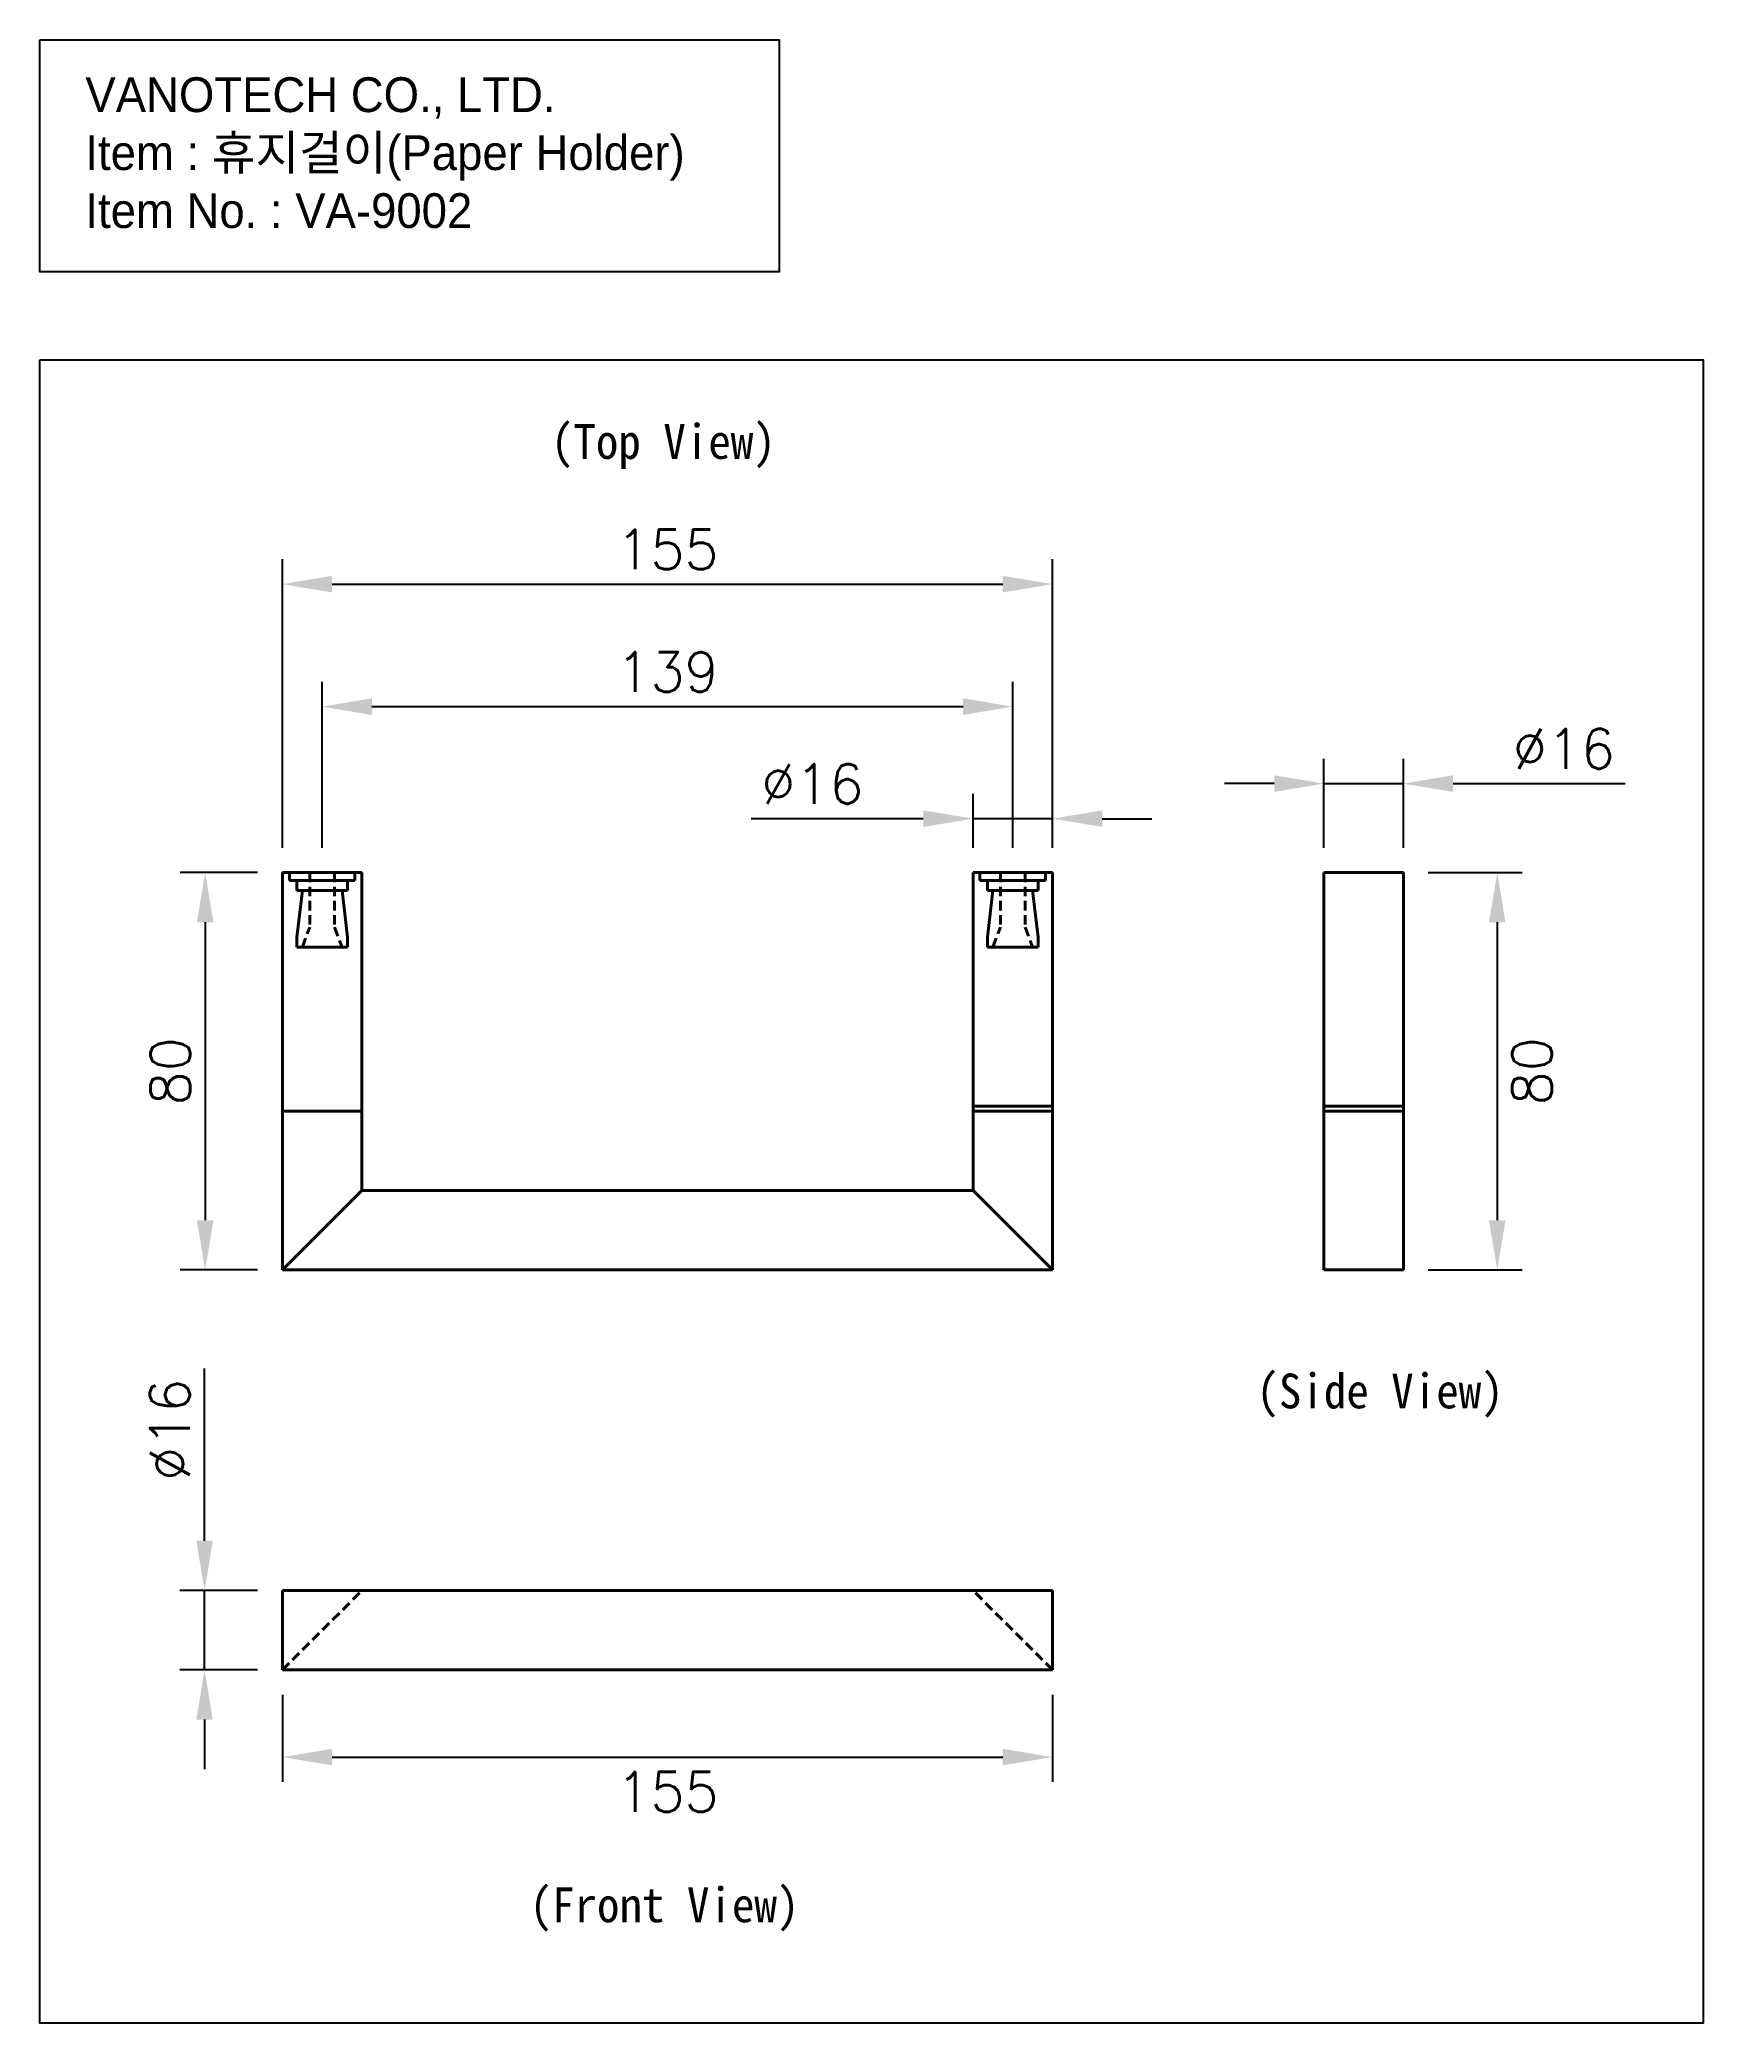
# Model space of a CAD drawing. Header units: millimetres. Extents: x 593 to 928, y 793 to 1193.
import ezdxf

# ---------------------------------------------------------------- set-up
doc = ezdxf.new("R2010")
doc.units = ezdxf.units.MM
doc.header["$LTSCALE"] = 0.3
doc.linetypes.add('HIDDEN', pattern=[9.525, 6.35, -3.175])
doc.styles.get("Standard").update_dxf_attribs({"font": 'txt.shx', "bigfont": 'whgtxt.shx'})
doc.styles.add('스타일', font='', dxfattribs={"height": 20})
doc.styles.get('스타일').set_extended_font_data('Gulim')
doc.dimstyles.new('ISO-25', dxfattribs={"dimtxt": 10, "dimasz": 10, "dimexe": 5, "dimexo": 5, "dimgap": 5, "dimtad": 2, "dimtxsty": 'Standard', "dimcen": 2.5, "dimadec": 0, "dimazin": 0, "dimtfac": 1, "dimtmove": 0, "dimatfit": 3, "dimfxl": 1, "dimarcsym": 0})

# ---------------------------------------------------------------- blocks, each defined once
blk = doc.blocks.new('*D2')
at = {"color": 0, "lineweight": -2, "transparency": 16777216}
for p, q in [((650.14, 1029.9), (650.14, 1063.3)), ((789.14, 1029.9), (789.14, 1063.3)), ((660.14, 1058.3), (779.14, 1058.3))]:
    blk.add_line(p, q, dxfattribs=at)
at = {"color": 0, "transparency": 16777216}
for points in [[(660.14, 1059.97), (660.14, 1056.64), (650.14, 1058.3)], [(779.14, 1059.97), (779.14, 1056.64), (789.14, 1058.3)]]:
    blk.add_solid(points, dxfattribs=at)
at = {"layer": 'Defpoints', "color": 0, "transparency": 16777216}
for p in [(789.14, 1058.3), (650.14, 1024.9), (789.14, 1024.9)]:
    blk.add_point(p, dxfattribs=at)
at = {"color": 7, "transparency": 16777216, "insert": (719.64, 1065.3), "char_height": 8, "attachment_point": 5}
blk.add_mtext('139', dxfattribs=at)
blk = doc.blocks.new('*D3')
at = {"color": 0, "lineweight": -2, "transparency": 16777216}
for p, q in [((872.76, 1024.9), (891.66, 1024.9)), ((886.66, 1014.9), (886.66, 954.9)), ((872.76, 944.9), (891.66, 944.9))]:
    blk.add_line(p, q, dxfattribs=at)
at = {"color": 0, "transparency": 16777216}
for points in [[(884.99, 1014.9), (888.32, 1014.9), (886.66, 1024.9)], [(884.99, 954.9), (888.32, 954.9), (886.66, 944.9)]]:
    blk.add_solid(points, dxfattribs=at)
at = {"layer": 'Defpoints', "color": 0, "transparency": 16777216}
for p in [(867.76, 1024.9), (867.76, 944.9), (886.66, 944.9)]:
    blk.add_point(p, dxfattribs=at)
at = {"color": 7, "transparency": 16777216, "insert": (893.66, 984.9), "char_height": 8, "attachment_point": 5, "rotation": 90}
blk.add_mtext('80', dxfattribs=at)
blk = doc.blocks.new('*D4')
at = {"color": 0, "lineweight": -2, "transparency": 16777216}
for p, q in [((851.76, 1029.9), (851.76, 1047.81)), ((867.76, 1029.9), (867.76, 1047.81)), ((841.76, 1042.81), (831.76, 1042.81)), ((851.76, 1042.81), (867.76, 1042.81)), ((877.76, 1042.81), (912.43, 1042.81))]:
    blk.add_line(p, q, dxfattribs=at)
at = {"color": 0, "transparency": 16777216}
for points in [[(841.76, 1044.48), (841.76, 1041.14), (851.76, 1042.81)], [(877.76, 1044.48), (877.76, 1041.14), (867.76, 1042.81)]]:
    blk.add_solid(points, dxfattribs=at)
at = {"layer": 'Defpoints', "color": 0, "transparency": 16777216}
for p in [(867.76, 1042.81), (851.76, 1024.9), (867.76, 1024.9)]:
    blk.add_point(p, dxfattribs=at)
at = {"color": 7, "transparency": 16777216, "insert": (900.09, 1049.81), "char_height": 8, "attachment_point": 5}
blk.add_mtext('%%C16', dxfattribs=at)
blk = doc.blocks.new('*D5')
at = {"color": 0, "lineweight": -2, "transparency": 16777216}
for p, q in [((626.47, 890.39), (626.47, 925.05)), ((637.14, 880.39), (621.47, 880.39)), ((626.47, 864.39), (626.47, 880.39)), ((637.14, 864.39), (621.47, 864.39)), ((626.47, 854.39), (626.47, 844.39))]:
    blk.add_line(p, q, dxfattribs=at)
at = {"color": 0, "transparency": 16777216}
for points in [[(624.8, 890.39), (628.13, 890.39), (626.47, 880.39)], [(624.8, 854.39), (628.13, 854.39), (626.47, 864.39)]]:
    blk.add_solid(points, dxfattribs=at)
at = {"layer": 'Defpoints', "color": 0, "transparency": 16777216}
for p in [(626.47, 880.39), (642.14, 880.39), (642.14, 864.39)]:
    blk.add_point(p, dxfattribs=at)
at = {"color": 7, "transparency": 16777216, "insert": (619.47, 912.72), "char_height": 8, "attachment_point": 5, "rotation": 90}
blk.add_mtext('%%C16', dxfattribs=at)
blk = doc.blocks.new('*D6')
at = {"color": 0, "lineweight": -2, "transparency": 16777216}
for p, q in [((642.14, 859.39), (642.14, 841.84)), ((797.14, 859.39), (797.14, 841.84)), ((652.14, 846.84), (787.14, 846.84))]:
    blk.add_line(p, q, dxfattribs=at)
at = {"color": 0, "transparency": 16777216}
for points in [[(652.14, 848.5), (652.14, 845.17), (642.14, 846.84)], [(787.14, 848.5), (787.14, 845.17), (797.14, 846.84)]]:
    blk.add_solid(points, dxfattribs=at)
at = {"layer": 'Defpoints', "color": 0, "transparency": 16777216}
for p in [(642.14, 864.39), (797.14, 864.39), (797.14, 846.84)]:
    blk.add_point(p, dxfattribs=at)
at = {"color": 7, "transparency": 16777216, "insert": (719.64, 839.84), "char_height": 8, "attachment_point": 5}
blk.add_mtext('155', dxfattribs=at)
blk = doc.blocks.new('*D7')
at = {"color": 0, "lineweight": -2, "transparency": 16777216}
for p, q in [((642.14, 1029.9), (642.14, 1087.96)), ((797.14, 1029.9), (797.14, 1087.96)), ((652.14, 1082.96), (787.14, 1082.96))]:
    blk.add_line(p, q, dxfattribs=at)
at = {"color": 0, "transparency": 16777216}
for points in [[(652.14, 1084.63), (652.14, 1081.3), (642.14, 1082.96)], [(787.14, 1084.63), (787.14, 1081.3), (797.14, 1082.96)]]:
    blk.add_solid(points, dxfattribs=at)
at = {"layer": 'Defpoints', "color": 0, "transparency": 16777216}
for p in [(797.14, 1082.96), (642.14, 1024.9), (797.14, 1024.9)]:
    blk.add_point(p, dxfattribs=at)
at = {"color": 7, "transparency": 16777216, "insert": (719.64, 1089.96), "char_height": 8, "attachment_point": 5}
blk.add_mtext('155', dxfattribs=at)
blk = doc.blocks.new('*D8')
at = {"color": 0, "lineweight": -2, "transparency": 16777216}
for p, q in [((637.14, 1024.9), (621.58, 1024.9)), ((626.58, 1014.9), (626.58, 954.9)), ((637.14, 944.9), (621.58, 944.9))]:
    blk.add_line(p, q, dxfattribs=at)
at = {"color": 0, "transparency": 16777216}
for points in [[(624.92, 1014.9), (628.25, 1014.9), (626.58, 1024.9)], [(624.92, 954.9), (628.25, 954.9), (626.58, 944.9)]]:
    blk.add_solid(points, dxfattribs=at)
at = {"layer": 'Defpoints', "color": 0, "transparency": 16777216}
for p in [(642.14, 1024.9), (626.58, 944.9), (642.14, 944.9)]:
    blk.add_point(p, dxfattribs=at)
at = {"color": 7, "transparency": 16777216, "insert": (619.58, 984.9), "char_height": 8, "attachment_point": 5, "rotation": 90}
blk.add_mtext('80', dxfattribs=at)
blk = doc.blocks.new('*D9')
at = {"color": 0, "lineweight": -2, "transparency": 16777216}
for p, q in [((781.14, 1029.9), (781.14, 1040.75)), ((797.14, 1029.9), (797.14, 1040.75)), ((771.14, 1035.75), (736.48, 1035.75)), ((797.14, 1035.75), (781.14, 1035.75)), ((807.14, 1035.75), (817.14, 1035.75))]:
    blk.add_line(p, q, dxfattribs=at)
at = {"color": 0, "transparency": 16777216}
for points in [[(771.14, 1037.42), (771.14, 1034.09), (781.14, 1035.75)], [(807.14, 1037.42), (807.14, 1034.09), (797.14, 1035.75)]]:
    blk.add_solid(points, dxfattribs=at)
at = {"layer": 'Defpoints', "color": 0, "transparency": 16777216}
for p in [(781.14, 1035.75), (781.14, 1024.9), (797.14, 1024.9)]:
    blk.add_point(p, dxfattribs=at)
at = {"color": 7, "transparency": 16777216, "insert": (748.81, 1042.75), "char_height": 8, "attachment_point": 5}
blk.add_mtext('%%C16', dxfattribs=at)

msp = doc.modelspace()

# ---------------------------------------------------------------- linework, layer by layer
at = {"lineweight": 40}
for p, q in [((658.145, 1024.901), (642.145, 1024.901)), ((642.145, 1000.25), (642.145, 1024.901)), ((658.145, 1000.25), (658.145, 1024.901)), ((797.145, 1024.901), (781.145, 1024.901)), ((781.145, 1024.901), (781.145, 1000.25)), ((797.145, 1024.901), (797.145, 1000.25)), ((797.145, 1024.901), (797.145, 1000.25)), ((851.76, 1024.901), (867.76, 1024.901)), ((851.76, 1024.901), (851.76, 1002.93)), ((867.76, 1024.901), (867.76, 1002.93)), ((851.76, 1002.93), (851.76, 944.901)), ((867.76, 1002.93), (867.76, 944.901)), ((642.145, 944.901), (642.145, 1000.25)), ((658.145, 960.901), (658.145, 1000.25)), ((781.145, 1000.25), (781.145, 960.901)), ((797.145, 1000.25), (797.145, 944.901)), ((797.145, 1000.25), (797.145, 944.901)), ((658.145, 976.901), (642.145, 976.901)), ((797.145, 977.901), (781.145, 977.901)), ((797.145, 976.901), (781.145, 976.901)), ((867.76, 977.901), (851.76, 977.901)), ((867.76, 976.901), (851.76, 976.901)), ((642.145, 944.901), (658.145, 960.901)), ((720.145, 960.901), (658.145, 960.901)), ((781.145, 960.901), (720.145, 960.901)), ((797.145, 944.901), (781.145, 960.901)), ((720.145, 944.901), (642.145, 944.901)), ((797.145, 944.901), (720.145, 944.901)), ((851.76, 944.901), (867.76, 944.901)), ((642.145, 880.388), (642.145, 864.388)), ((720.145, 880.388), (642.145, 880.388)), ((797.145, 880.388), (720.145, 880.388)), ((797.145, 880.388), (797.145, 864.388)), ((797.145, 880.388), (797.145, 864.388)), ((720.145, 864.388), (642.145, 864.388)), ((797.145, 864.388), (720.145, 864.388))]:
    msp.add_line(p, q, dxfattribs=at)
at = {"color": 3, "lineweight": 40}
for p, q in [((643.545, 1024.901), (656.745, 1024.901)), ((643.545, 1024.901), (643.545, 1023.301)), ((643.545, 1023.301), (644.645, 1023.301)), ((643.545, 1023.301), (656.745, 1023.301)), ((645.045, 1023.301), (645.045, 1021.301)), ((655.245, 1023.301), (655.245, 1021.301)), ((656.745, 1024.901), (656.745, 1023.301)), ((782.545, 1024.901), (795.745, 1024.901)), ((782.545, 1024.901), (782.545, 1023.301)), ((782.545, 1023.301), (783.645, 1023.301)), ((782.545, 1023.301), (795.745, 1023.301)), ((784.045, 1023.301), (784.045, 1021.301)), ((794.245, 1023.301), (794.245, 1021.301)), ((795.745, 1024.901), (795.745, 1023.301)), ((645.045, 1021.301), (655.245, 1021.301)), ((646.145, 1021.301), (645.045, 1011.901)), ((654.145, 1021.301), (655.245, 1011.901)), ((784.045, 1021.301), (794.245, 1021.301)), ((785.145, 1021.301), (784.045, 1011.901)), ((793.145, 1021.301), (794.245, 1011.901)), ((645.045, 1011.901), (645.045, 1009.901)), ((655.245, 1011.901), (655.245, 1009.901)), ((784.045, 1011.901), (784.045, 1009.901)), ((794.245, 1011.901), (794.245, 1009.901)), ((645.045, 1009.901), (655.245, 1009.901)), ((784.045, 1009.901), (794.245, 1009.901))]:
    msp.add_line(p, q, dxfattribs=at)
at = {"color": 3, "linetype": 'HIDDEN', "lineweight": 40}
for p, q in [((647.645, 1024.901), (647.645, 1013.901)), ((652.645, 1024.901), (652.645, 1013.901)), ((786.645, 1024.901), (786.645, 1013.901)), ((791.645, 1024.901), (791.645, 1013.901)), ((646.145, 1009.901), (647.645, 1013.901)), ((652.645, 1013.901), (654.145, 1009.901)), ((785.145, 1009.901), (786.645, 1013.901)), ((791.645, 1013.901), (793.145, 1009.901))]:
    msp.add_line(p, q, dxfattribs=at)
at = {"color": 2, "linetype": 'HIDDEN', "lineweight": 40}
for p, q in [((642.145, 864.388), (658.145, 880.388)), ((797.145, 864.388), (781.145, 880.388))]:
    msp.add_line(p, q, dxfattribs=at)
at = {"color": 3}
msp.add_lwpolyline([(593.277, 1192.57), (742.13, 1192.57), (742.13, 1145.846), (593.277, 1145.846)], close=True, dxfattribs=at)
at = {"color": 6}
msp.add_lwpolyline([(593.277, 1128.117), (928.137, 1128.117), (928.137, 793.245), (593.277, 793.245)], close=True, dxfattribs=at)

# ---------------------------------------------------------------- texts
at = {"color": 3, "insert": (602.478, 1184.995), "char_height": 7, "width": 363.40321, "attachment_point": 1, "style": '스타일'}
msp.add_mtext('\\pt28;{\\C6;VANOTECH CO., LTD.\\P\\ptz;\\C256;Item : 휴지걸이(Paper Holder)\\PItem No. : VA-9002}', dxfattribs=at)
at = {"char_height": 7, "width": 98.75892, "attachment_point": 1}
for s, insert in [('{\\fGulimChe|b0|i0|c129|p49;(Top View)}', (696.186, 1115.179)), ('{\\fGulimChe|b0|i0|c129|p49;(Side View)}', (838.181, 924.045)), ('{\\fGulimChe|b0|i0|c129|p49;(Front View)}', (691.893, 820.593))]:
    msp.add_mtext(s, dxfattribs=dict(at, insert=insert))

# ---------------------------------------------------------------- dimensions: what is measured, and where the dimension line sits
at = {"color": 5}
for base, p1, p2, picture, middle in [((797.145, 1082.962), (642.145, 1024.901), (797.145, 1024.901), '*D7', (719.645, 1082.962)), ((789.145, 1058.304), (650.145, 1024.901), (789.145, 1024.901), '*D2', (719.645, 1058.304))]:
    dim = msp.add_linear_dim(base=base, p1=p1, p2=p2, dimstyle='ISO-25', override={"dimtxt": 8, "dimgap": 3, "dimclrt": 7}, dxfattribs=at)
    dim.commit()
    dim.dimension.update_dxf_attribs({"geometry": picture, "text_midpoint": middle, "dimtype": 160})
for base, p1, p2, picture, middle in [((867.76, 1042.809), (851.76, 1024.901), (867.76, 1024.901), '*D4', (900.093, 1049.809)), ((781.145, 1035.753), (797.145, 1024.901), (781.145, 1024.901), '*D9', (748.811, 1042.753))]:
    dim = msp.add_linear_dim(base=base, p1=p1, p2=p2, text='%%C<>', dimstyle='ISO-25', override={"dimtxt": 8, "dimgap": 3, "dimclrt": 7}, dxfattribs=at)
    dim.commit()
    dim.dimension.update_dxf_attribs({"geometry": picture, "text_midpoint": middle})
for base, p1, p2, picture, middle in [((626.583, 944.901), (642.145, 1024.901), (642.145, 944.901), '*D8', (619.583, 984.901)), ((886.658, 944.901), (867.76, 1024.901), (867.76, 944.901), '*D3', (893.658, 984.901))]:
    dim = msp.add_linear_dim(base=base, p1=p1, p2=p2, angle=90, dimstyle='ISO-25', override={"dimtxt": 8, "dimgap": 3, "dimclrt": 7}, dxfattribs=at)
    dim.commit()
    dim.dimension.update_dxf_attribs({"geometry": picture, "text_midpoint": middle})
dim = msp.add_linear_dim(base=(626.465, 880.388), p1=(642.145, 864.388), p2=(642.145, 880.388), angle=90, text='%%C<>', dimstyle='ISO-25', override={"dimtxt": 8, "dimgap": 3, "dimclrt": 7}, dxfattribs=at)
dim.commit()
dim.dimension.update_dxf_attribs({"geometry": '*D5', "text_midpoint": (626.465, 912.721), "dimtype": 160})
dim = msp.add_linear_dim(base=(797.145, 846.837), p1=(642.145, 864.388), p2=(797.145, 864.388), dimstyle='ISO-25', override={"dimtxt": 8, "dimgap": 3, "dimclrt": 7}, dxfattribs=at)
dim.commit()
dim.dimension.update_dxf_attribs({"geometry": '*D6', "text_midpoint": (719.645, 839.837)})

doc.saveas('drawing.dxf')
